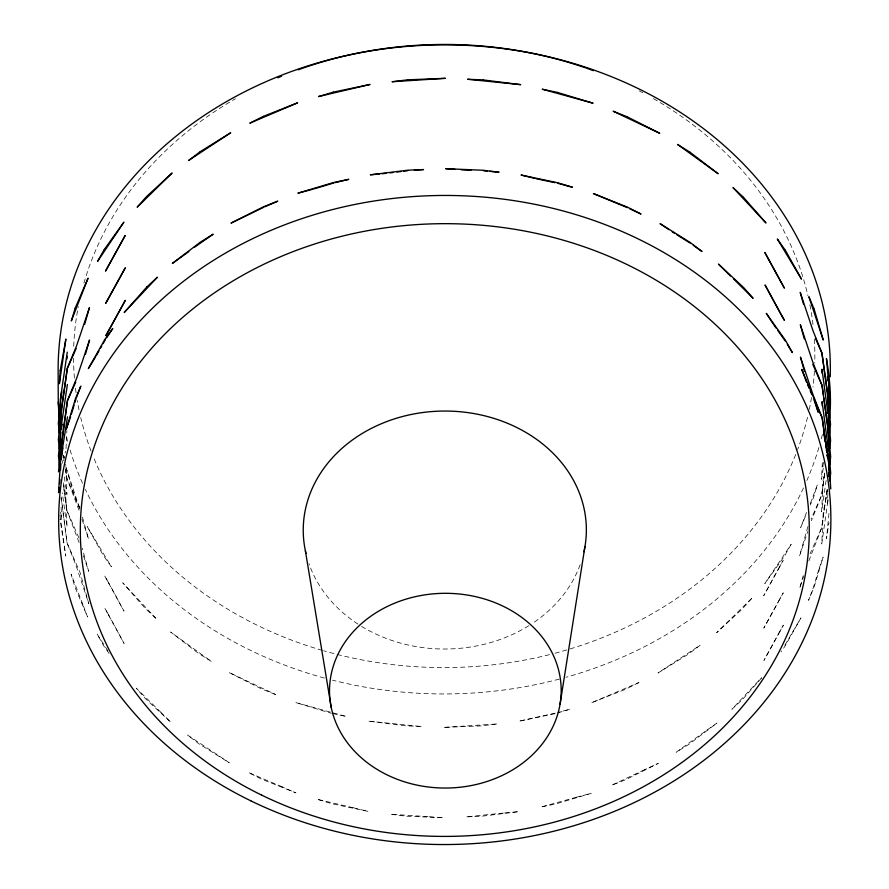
<?xml version="1.0" encoding="UTF-8"?>
<svg xmlns="http://www.w3.org/2000/svg" width="889" height="889" viewBox="0 0 889 889"><rect width="100%" height="100%" fill="white"/><g stroke="black" fill="none" stroke-linecap="round" stroke-linejoin="round"><path stroke-width="0.67" stroke-dasharray="4.45 3.33" d="M66.008 448.556L66.853 430.62M822.303 462.713L821.514 479.271L823.414 467.292M827.892 493.517L827.359 504.496L821.747 543.968L823.236 512.231L827.748 489.072M828.981 513.498L826.47 538.567L828.981 522.765M827.937 498.985L827.359 504.496L828.037 500.507M823.37 462.747L822.836 466.669L823.547 462.736M824.77 473.837L821.58 495.44L811.39 520.743M826.125 480.393L821.636 511.62L823.125 479.882L824.447 473.07M824.67 473.67L821.58 495.44L811.079 518.998M63.619 460.824L65.486 451.29M807.945 526.477L799.489 556.081L807.868 531.211M803.278 575.561L799.6 588.429L803.567 576.65M808.857 560.948L821.692 527.799L827.303 488.317L821.692 527.799L810.079 553.825M806.512 512.475L800.667 527.521L806.556 513.786M810.29 503.685L817.38 484.772L813.524 497.551L810.312 505.052M784.865 645.225L800.978 617.877L784.687 646.659L781.009 651.793M761.495 678.04L742.459 699.499L731.903 709.255L761.551 677.685M557.881 712.856L570.205 709.166L557.747 712.467M555.258 713.122L518.643 721.279L555.425 713.589M332.53 713.567L346.454 716.523L295.626 702.532L331.264 713.3M107.947 650.904L96.99 633.857L103.657 645.781L109.08 653.437M79.932 508.086L66.864 478.304L65.475 470.448M78.954 537.956L66.986 510.653L63.286 484.916M78.965 510.186L66.864 478.304L65.553 468.77M82.021 519.354L88.567 539.001L82.088 515.82M79.077 542.534L66.986 510.653L63.397 484.783M83.444 555.625L88.678 571.349L82.21 548.169M63.441 482.816L65.753 495.095L67.042 526.833L62.286 492.839M63.664 455.157L64.041 457.879M63.397 455.424L63.775 458.157M62.163 460.491L62.519 463.247M64.297 476.993L66.919 494.484L65.697 464.125M61.085 498.007L67.097 543.001L76.143 565.715L88.789 603.698L80.166 572.794L67.097 543.001L61.152 496.962M59.985 515.32L65.775 556.058L60.03 519.287M61.13 507.341L61.685 519.698L60.241 508.953M580.139 564.748A141.551 118.982 -0.2 0 1 532.267 623.5M528.811 625.712A141.551 118.982 -0.2 0 1 359.056 624.8M357.956 624.089A141.551 118.982 -0.2 0 1 309.005 563.77M814.335 339.209A370.669 311.572 -0.2 0 1 814.746 363.134M814.402 371.113A370.669 311.572 -0.2 0 1 812.968 387.026M811.479 397.594A370.669 311.572 -0.2 0 1 809.29 409.429M807.534 417.263A370.669 311.572 -0.2 0 1 797.655 449.456M795.699 454.512A370.669 311.572 -0.2 0 1 568.104 649.537M566.782 649.926A370.669 311.572 -0.2 0 1 552.158 653.971M549.48 654.648A370.669 311.572 -0.2 0 1 323.652 650.77M322.318 650.392A370.669 311.572 -0.2 0 1 93.545 457.402M91.067 451.09A370.669 311.572 -0.2 0 1 80.755 417.641M79.01 409.807A370.669 311.572 -0.2 0 1 77.276 400.606M76.054 392.694A370.669 311.572 -0.2 0 1 75.365 387.404M74.432 378.136A370.669 311.572 -0.2 0 1 73.531 355.544M73.72 346.243A370.669 311.572 -0.2 0 1 78.299 306.549M83.933 283.091A370.669 311.572 -0.2 0 1 235.485 98.746M639.202 90.856A370.669 311.572 -0.2 0 1 642.769 92.734M653.371 98.59A370.669 311.572 -0.2 0 1 807.934 295.704M809.901 304.849A370.669 311.572 -0.2 0 1 813.013 324.629M822.403 434.51A386.115 324.552 -0.2 0 1 821.08 439.699M818.902 447.456A386.115 324.552 -0.2 0 1 806.879 480.46M803.512 487.917A386.115 324.552 -0.2 0 1 566.015 677.274M559.325 679.085A386.115 324.552 -0.2 0 1 332.442 680.163M324.452 678.063A386.115 324.552 -0.2 0 1 85.344 489.461M82.51 483.272A386.115 324.552 -0.2 0 1 69.831 449.078M67.62 441.322A386.115 324.552 -0.2 0 1 66.608 437.432M818.747 569.66L813.291 587.773L808.523 600.308L813.846 587.907L823.147 557.025L818.747 569.66M779.52 566.915L763.695 595.774L783.165 560.481L779.52 566.915M779.631 599.264L763.807 628.123L783.276 592.841L779.631 599.264M779.742 631.612L763.918 660.471L783.387 625.189L779.742 631.612M791.11 544.39L784.376 556.303L764.807 583.595L791.11 544.39M751.527 598.575L742.148 609.143L716.623 632.712L751.527 598.575M700.132 645.225L688.486 654.06L657.982 672.995L700.132 645.225M704.933 731.525L676.173 752.261L688.797 744.426L716.945 723.068L704.933 731.525M638.902 682.574L625.434 689.331L591.129 702.91L638.902 682.574M644.558 769.685L611.554 785.309L625.745 779.686L658.304 763.351L644.558 769.685M576.505 797.222L540.523 807.134L555.736 803.945L591.452 793.266L576.505 797.222M496.662 723.99L481.149 725.902L443.3 727.424L496.662 723.99M503.385 813.068L465.803 816.891L481.46 816.269L518.954 811.635L503.385 813.068M421.119 726.48L405.462 725.813L367.99 721.09L421.119 726.48M428.009 816.635L390.271 814.213L405.773 816.169L443.611 817.78L428.009 816.635M353.277 807.757L316.828 799.2L331.575 803.656L368.302 811.446L353.277 807.757M275.568 694.52L261.41 688.864L228.962 672.451L275.568 694.52M282.057 786.809L248.298 772.43L261.733 779.22L295.937 792.888L282.057 786.809M211.16 661.305L198.591 653.437L170.588 632.012L211.16 661.305M217.083 754.572L187.323 734.925L198.903 743.793L229.284 762.806L217.083 754.572M155.719 618.166L145.218 608.387L122.726 582.773L155.719 618.166M160.853 712.289L136.228 688.142L145.529 698.743L170.899 722.368L160.853 712.289M111.358 566.738L103.335 555.425L87.233 526.61L111.358 566.738M108.347 582.239L104.635 575.794L123.993 611.132L108.347 582.239M108.469 614.588L104.758 608.143L124.104 643.48L108.469 614.588M79.81 509.03L74.565 496.607L65.464 465.703L79.81 509.03M82.855 604.42L71.109 574.183L74.876 586.962L87.544 616.966L82.855 604.42"/><path stroke-width="1.33" d="M59.963 428.765L59.741 431.387L60.308 399.572L67.275 352.133M66.953 359.023L67.086 356.267M59.741 431.387L60.008 425.898M60.474 416.296L60.863 408.062M61.397 397.083L61.663 391.604L58.318 423.297L59.274 432.943M59.985 460.991L59.852 463.736L60.419 431.921L67.397 384.481M60.252 455.501L60.919 441.789M61.508 429.443L61.774 423.953L61.197 429.465M60.519 470.292L60.93 463.636M60.285 424.82L61.719 407.773L67.331 368.302L76.643 345.621L89.422 307.672L84.644 324.396M60.296 458.491L60.841 451.923M61.063 449.301L67.453 400.65L76.754 377.969L89.533 340.02L85.488 354.178M829.626 418.219C831.559 398.339 829.848 378.125 826.448 358.511L830.459 403.362M60.908 432.221L58.43 455.646L59.53 466.669M58.485 471.815L61.83 440.122L67.453 400.65L75.732 382.059M59.119 487.483L58.563 492.728L60.53 460.924L67.508 416.83M59.53 483.549L59.941 479.616M829.515 433.921L830.537 424.275L827.392 392.582L821.925 353.089L812.879 330.386L800.233 292.403L803.467 303.994M829.715 448.723L830.593 440.455L828.137 415.641M829.77 464.891L830.648 456.624L827.503 424.931L822.047 385.437L813.002 362.734L800.344 324.752L804.301 338.92M829.826 481.071L830.704 472.804L828.926 454.89M61.274 459.669L62.863 447.889M560.059 704.155A115.837 97.368 -0.2 0 0 402.028 600.419A115.837 97.368 -0.2 0 0 373.991 767.44A115.837 97.368 -0.2 0 0 560.059 704.155L584.962 546.524M71.364 414.196L74.098 405.151M74.876 402.561L76.043 398.683M70.587 416.785L66.186 429.431L75.498 398.539L80.821 386.137L76.521 397.427M76.176 348.466L67.331 368.302L61.719 407.773L58.374 439.466L59.33 449.112M110.158 327.974L125.327 300.326L105.858 335.609L109.503 329.186M96.29 355.689L99.012 350.866M100.379 348.466L101.746 346.054M103.113 343.643L105.158 340.031M95.601 356.889L88.355 368.568L104.646 339.798L112.747 328.508L106.68 337.72M188.812 251.587L172.399 263.388L200.547 242.03L213.16 234.196L194.302 247.409M263.866 207.193L231.04 223.095L263.589 206.77L277.779 201.147L265.122 206.648M314.139 188.846L333.764 182.967M312.828 189.235L297.893 193.191L333.597 182.512L348.821 179.322L335.02 182.667M390.071 172.877L392.816 172.533M396.939 172.022L401.061 171.521M403.806 171.177L407.929 170.666M379.459 173.977L370.38 174.811L407.873 170.188L423.542 169.566L414.43 170.21M382.059 173.744L385.948 173.377M461.324 169.821L471.037 170.232M454.824 169.343L445.722 168.677L483.572 170.288L499.073 172.244L489.995 171.377M483.505 170.766L487.394 171.133M536.067 178.689L554.903 182.69M534.811 178.389L521.032 175.011L557.759 182.79L572.505 187.257L557.592 183.256M627.334 207.659L593.408 193.569L627.612 207.226L641.036 214.027L629.834 208.815M672.262 231.885L674.484 233.285M676.707 234.674L690.064 243.03M668.928 229.64L660.06 223.65L690.431 242.653L702.021 251.52L693.32 245.342M730.469 276.012L718.434 264.077L743.804 287.714L753.105 298.315L733.447 278.79M773.808 324.863L776.086 328.074M777.597 330.208L785.176 340.898M773.052 323.718L766.296 313.328L785.687 340.665L792.343 352.589L787.332 344.41M781.287 314.939L784.387 320.307L765.029 284.969L780.675 313.861M815.391 338.198L821.925 353.089L827.392 392.582L828.637 409.629M812.79 364.346L822.047 385.437L823.358 394.972M814.535 400.417L822.158 417.797L826.914 451.779M807.545 384.548L809.134 388.315M810.19 390.827L811.79 394.605M806.479 382.037L801.789 369.48L814.457 399.483L818.224 412.274L813.902 399.628M804.412 371.269L800.456 357.1L813.113 395.083L822.158 417.797L826.87 451.834M826.392 450.078L826.848 452.712M827.303 455.357L828.448 461.958M305.383 550.78L331.275 707.644M823.736 397.694L827.503 424.931L828.659 440.666M827.248 454.557L827.626 457.279L827.27 454.523M824.914 440.866L823.57 430.398L829.026 461.902L830.759 488.983M827.859 412.885L821.981 369.268L822.158 373.402M828.515 450.756L822.103 401.617L822.269 405.751M828.97 467.203L829.748 475.07M830.237 376.825A386.115 324.552 -0.2 0 0 449.412 44.872A386.115 324.552 -0.2 0 0 58.129 368.913L58.252 402.373L59.152 411.563M829.037 445.911L829.226 448.545L828.859 416.73L827.448 408.751L827.637 412.874M58.252 402.373L59.085 417.597M59.774 430.043L59.93 432.81M827.337 376.403L827.526 380.514M828.07 392.871L828.626 405.217M828.993 413.452L829.115 416.185L828.748 384.381M828.126 423.842L828.315 427.965M828.981 443.055L829.226 448.545M827.748 445.222L827.57 441.1L828.981 449.078L829.293 476.737M828.97 472.659L829.159 476.771M305.96 553.391A141.551 118.982 -0.2 0 1 443.989 411.051A141.551 118.982 -0.2 0 1 583.94 551.78M277.812 77.776A370.669 311.572 -0.2 0 1 281.58 76.198M298.126 69.809A370.669 311.572 -0.2 0 1 585.684 67.897M586.973 68.353A370.669 311.572 -0.2 0 1 593.396 70.653M60.208 370.569L59.396 383.726L65.875 339.065L60.208 370.569M75.176 308.183L71.331 320.962L88.044 278.213L75.176 308.183M125.105 235.629L105.635 270.912L125.105 235.629M125.216 267.978L105.747 303.26L125.216 267.978M104.335 249.442L97.59 261.344L123.904 222.15L104.335 249.442M146.563 196.591L137.184 207.17L172.077 173.033L146.563 196.591M146.874 286.947L124.216 312.506L157.431 277.201L146.874 286.947M200.225 151.675L188.579 160.509L230.718 132.739L200.225 151.675M263.277 116.415L249.809 123.171L297.571 102.835L263.277 116.415M333.286 92.156L318.506 96.568L370.068 84.455L333.286 92.156M407.562 79.832L392.049 81.744L445.411 78.321L407.562 79.832M483.249 79.932L467.592 79.265L520.721 84.655L483.249 79.932M557.447 92.434L542.246 89.211L593.085 103.213L557.447 92.434M627.301 116.87L613.143 111.225L659.738 133.294L627.301 116.87M690.12 152.297L677.551 144.44L718.123 173.722L690.12 152.297M743.493 197.358L732.992 187.579L765.974 222.972L743.493 197.358M785.365 250.309L777.342 238.997L801.478 279.124L785.365 250.309M784.276 287.958L764.918 252.62L784.276 287.958M814.146 309.128L808.901 296.715L823.247 340.043L814.146 309.128M250.798 800.822A386.115 324.552 -0.2 0 0 830.871 520.487A386.115 324.552 -0.2 0 0 252.62 238.685A386.115 324.552 -0.2 0 0 250.798 800.822M261.688 795.133A364.49 306.372 -0.2 0 0 809.279 530.5A364.49 306.372 -0.2 0 0 263.422 264.478A364.49 306.372 -0.2 0 0 261.688 795.133"/></g></svg>
